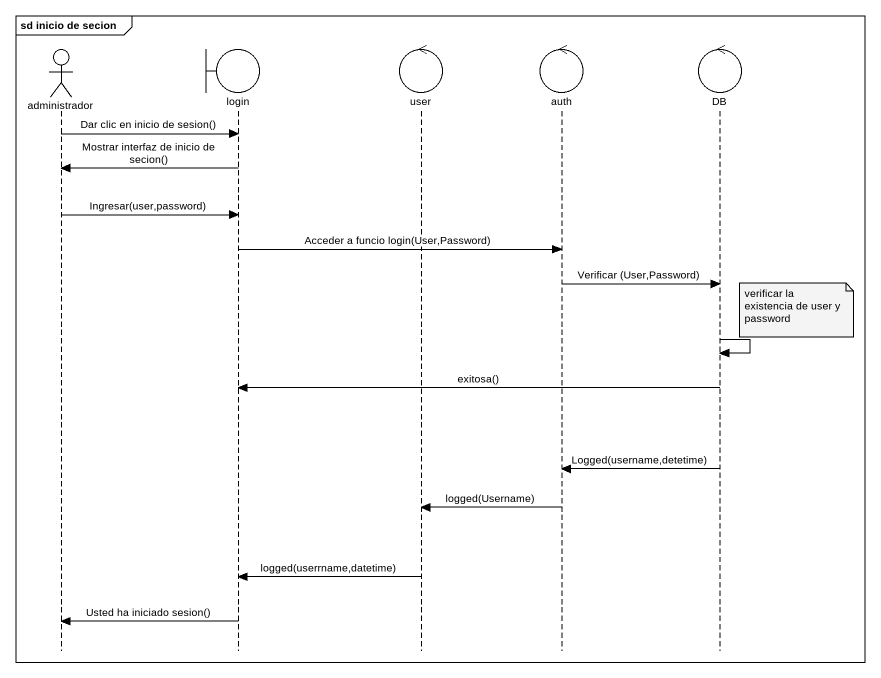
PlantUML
@startuml
mainframe sd inicio de secion
hide footbox
actor administrador
boundary login
control user
control auth
control DB

administrador -> login : Dar clic en inicio de sesion()
login -> administrador : Mostrar interfaz de inicio de secion()
administrador -> login : Ingresar(user,password)
login -> auth : Acceder a funcio login(User,Password)
auth -> DB : Verificar (User,Password)
note right of DB : verificar la existencia de user y password
DB -> DB
DB -> login : exitosa()
DB -> auth : Logged(username,detetime)
auth -> user : logged(Username)
user -> login : logged(userrname,datetime)
login -> administrador : Usted ha iniciado sesion()
@enduml
